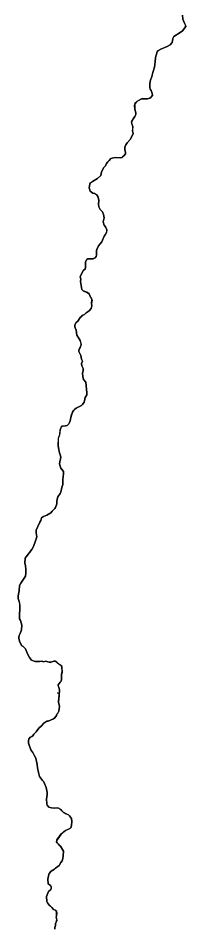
# Model space of a CAD drawing. Extents: x -74 to -34.8, y -33.8 to 5.3.
# Drawn here: x -50.742 to -50.418, y -12.096 to -10.34 of the extents above; entities that cross this region are included whole.
import ezdxf

# ---------------------------------------------------------------- set-up
doc = ezdxf.new("R2010")
doc.units = 0
doc.header["$LTSCALE"] = 2
doc.layers.add('UFEBRASIL', color=7, linetype='Continuous')

msp = doc.modelspace()

# ---------------------------------------------------------------- linework, layer by layer
at = {"layer": 'UFEBRASIL'}
for points in [[(-50.671, -12.0987), (-50.6713, -12.095), (-50.6702, -12.0912), (-50.6702, -12.088), (-50.6687, -12.0846), (-50.6673, -12.08), (-50.6684, -12.0751), (-50.6683, -12.073), (-50.6679, -12.0651), (-50.6676, -12.0646), (-50.6707, -12.0618), (-50.6741, -12.0603), (-50.677, -12.0566), (-50.6796, -12.054), (-50.6815, -12.0528), (-50.6855, -12.0475), (-50.6866, -12.0451), (-50.6871, -12.0356), (-50.6847, -12.029), (-50.6833, -12.0258), (-50.6789, -12.0219), (-50.6778, -12.0195), (-50.6787, -12.0148), (-50.6798, -12.0137), (-50.6823, -12.0125), (-50.6841, -12.0108), (-50.6845, -12.0019), (-50.6838, -11.9986), (-50.6837, -11.9956), (-50.6822, -11.9909), (-50.678, -11.9867), (-50.6717, -11.9828), (-50.6698, -11.9807), (-50.6631, -11.9756), (-50.6595, -11.9699), (-50.6568, -11.9668), (-50.6559, -11.9621), (-50.6554, -11.9571), (-50.6547, -11.948), (-50.6603, -11.9385), (-50.6624, -11.9371), (-50.6643, -11.9344), (-50.6667, -11.9321), (-50.668, -11.9301), (-50.6671, -11.926), (-50.6591, -11.9143), (-50.6507, -11.9082), (-50.6445, -11.9054), (-50.6406, -11.9027), (-50.6391, -11.8985), (-50.6385, -11.8907), (-50.6393, -11.8846), (-50.6428, -11.8799), (-50.6451, -11.8777), (-50.6491, -11.8762), (-50.6545, -11.8734), (-50.6577, -11.8701), (-50.6598, -11.8672), (-50.6654, -11.8645), (-50.6717, -11.8651), (-50.6774, -11.8644), (-50.6826, -11.8629), (-50.6863, -11.859), (-50.687, -11.8563), (-50.6872, -11.8475), (-50.6859, -11.8388), (-50.6862, -11.8348), (-50.688, -11.825), (-50.691, -11.8172), (-50.6927, -11.8142), (-50.6949, -11.8117), (-50.7006, -11.8035), (-50.7029, -11.7961), (-50.7046, -11.787), (-50.7053, -11.7807), (-50.7079, -11.7682), (-50.714, -11.7574), (-50.7178, -11.7524), (-50.722, -11.7397), (-50.722, -11.7345), (-50.7216, -11.7317), (-50.7186, -11.7279), (-50.7154, -11.7266), (-50.7136, -11.7251), (-50.7119, -11.7222), (-50.7075, -11.7174), (-50.7024, -11.7107), (-50.6967, -11.7062), (-50.6925, -11.7011), (-50.6867, -11.6971), (-50.6844, -11.6968), (-50.6741, -11.6927), (-50.6713, -11.6903), (-50.6681, -11.686), (-50.6672, -11.6836), (-50.6655, -11.6814), (-50.6637, -11.6775), (-50.6622, -11.6685), (-50.664, -11.6605), (-50.6638, -11.652), (-50.6628, -11.6469), (-50.6626, -11.6437), (-50.6623, -11.6405), (-50.6622, -11.6365), (-50.6627, -11.6344), (-50.6634, -11.6314), (-50.6645, -11.6291), (-50.6646, -11.6266), (-50.6606, -11.6219), (-50.6591, -11.6199), (-50.6582, -11.6166), (-50.6582, -11.6132), (-50.6582, -11.6067), (-50.6569, -11.6009), (-50.6575, -11.5928), (-50.6596, -11.5886), (-50.6622, -11.5879), (-50.6635, -11.5871), (-50.6672, -11.5829), (-50.6704, -11.5815), (-50.6729, -11.581), (-50.6767, -11.5823), (-50.6821, -11.5832), (-50.6845, -11.5825), (-50.6885, -11.5813), (-50.6932, -11.5824), (-50.696, -11.5815), (-50.7009, -11.5819), (-50.7093, -11.5817), (-50.716, -11.579), (-50.7203, -11.5742), (-50.7243, -11.5672), (-50.7278, -11.5575), (-50.7323, -11.5527), (-50.7347, -11.5515), (-50.7389, -11.5445), (-50.741, -11.5372), (-50.741, -11.5349), (-50.7404, -11.5317), (-50.7379, -11.528), (-50.7356, -11.5209), (-50.7348, -11.5118), (-50.7374, -11.503), (-50.7393, -11.4992), (-50.7391, -11.4714), (-50.7402, -11.4659), (-50.7421, -11.4603), (-50.7421, -11.4549), (-50.74, -11.4456), (-50.7393, -11.4354), (-50.7369, -11.4304), (-50.7281, -11.4169), (-50.727, -11.4111), (-50.7273, -11.404), (-50.7282, -11.3966), (-50.7295, -11.392), (-50.7285, -11.3826), (-50.7268, -11.3797), (-50.7155, -11.3654), (-50.7123, -11.3598), (-50.7087, -11.3489), (-50.7058, -11.3415), (-50.7073, -11.3334), (-50.7071, -11.3282), (-50.6999, -11.3131), (-50.6985, -11.31), (-50.6968, -11.3047), (-50.6931, -11.3021), (-50.6866, -11.2995), (-50.679, -11.2949), (-50.6765, -11.2917), (-50.6713, -11.2867), (-50.6701, -11.2846), (-50.6676, -11.2776), (-50.6674, -11.2724), (-50.6663, -11.2661), (-50.6653, -11.2638), (-50.6608, -11.2577), (-50.6594, -11.2549), (-50.6577, -11.246), (-50.656, -11.2402), (-50.6555, -11.23), (-50.6553, -11.2258), (-50.6549, -11.2238), (-50.6543, -11.2207), (-50.6543, -11.2186), (-50.6547, -11.215), (-50.6596, -11.2088), (-50.6618, -11.2031), (-50.662, -11.1995), (-50.6599, -11.1874), (-50.6627, -11.1766), (-50.6635, -11.1729), (-50.6647, -11.1659), (-50.6642, -11.1508), (-50.6618, -11.1435), (-50.661, -11.1347), (-50.6576, -11.1278), (-50.6563, -11.1277), (-50.6508, -11.1273), (-50.6475, -11.1266), (-50.6439, -11.1232), (-50.6426, -11.1204), (-50.6417, -11.1171), (-50.6397, -11.1076), (-50.637, -11.1005), (-50.6348, -11.097), (-50.6329, -11.0948), (-50.6301, -11.0927), (-50.6275, -11.0914), (-50.6199, -11.0876), (-50.6176, -11.0858), (-50.6164, -11.084), (-50.6146, -11.0811), (-50.6137, -11.0785), (-50.6126, -11.0726), (-50.6095, -11.0674), (-50.6094, -11.0635), (-50.6115, -11.043), (-50.6156, -11.0376), (-50.6174, -11.032), (-50.6177, -11.0255), (-50.6166, -11.0208), (-50.6165, -11.0163), (-50.6188, -11.011), (-50.6195, -11.0069), (-50.6176, -11.0024), (-50.6196, -10.9984), (-50.6211, -10.9911), (-50.6248, -10.9838), (-50.6249, -10.9814), (-50.6235, -10.9777), (-50.6221, -10.9757), (-50.6204, -10.9708), (-50.6202, -10.9689), (-50.6222, -10.9626), (-50.6239, -10.9592), (-50.6264, -10.9559), (-50.6286, -10.9519), (-50.6303, -10.9422), (-50.6318, -10.9379), (-50.6329, -10.9359), (-50.6326, -10.9319), (-50.6299, -10.9278), (-50.627, -10.925), (-50.6221, -10.9182), (-50.6196, -10.9159), (-50.6183, -10.9141), (-50.6139, -10.912), (-50.6108, -10.9086), (-50.6051, -10.905), (-50.6008, -10.9007), (-50.6, -10.8951), (-50.6004, -10.8911), (-50.5996, -10.8836), (-50.6, -10.8817), (-50.6037, -10.8756), (-50.605, -10.8725), (-50.6093, -10.8691), (-50.6167, -10.8665), (-50.619, -10.8641), (-50.6214, -10.8483), (-50.6211, -10.8437), (-50.622, -10.8394), (-50.6187, -10.8311), (-50.6156, -10.8267), (-50.6129, -10.8247), (-50.6117, -10.8215), (-50.6122, -10.8103), (-50.6091, -10.806), (-50.6072, -10.8047), (-50.5969, -10.8047), (-50.5933, -10.8027), (-50.5916, -10.8), (-50.5909, -10.7978), (-50.591, -10.7888), (-50.5902, -10.7865), (-50.5866, -10.7795), (-50.5803, -10.7722), (-50.5794, -10.7686), (-50.5762, -10.7611), (-50.5737, -10.7583), (-50.5706, -10.7525), (-50.5709, -10.7489), (-50.5733, -10.7431), (-50.5757, -10.7395), (-50.5778, -10.7334), (-50.5775, -10.7306), (-50.576, -10.7254), (-50.5769, -10.7194), (-50.5791, -10.7141), (-50.5839, -10.7093), (-50.5859, -10.7042), (-50.5867, -10.699), (-50.5862, -10.692), (-50.5876, -10.686), (-50.5895, -10.6822), (-50.5928, -10.6799), (-50.5947, -10.6784), (-50.598, -10.6777), (-50.6028, -10.6738), (-50.6043, -10.6698), (-50.6046, -10.6674), (-50.6034, -10.66), (-50.6029, -10.6582), (-50.5986, -10.6554), (-50.5886, -10.6498), (-50.5826, -10.6441), (-50.581, -10.6365), (-50.5783, -10.6322), (-50.5773, -10.6292), (-50.5736, -10.6249), (-50.5717, -10.6204), (-50.569, -10.6173), (-50.5662, -10.6152), (-50.5632, -10.6113), (-50.5607, -10.6102), (-50.5546, -10.6093), (-50.5437, -10.6099), (-50.5414, -10.6093), (-50.5403, -10.6077), (-50.5374, -10.6052), (-50.535, -10.6018), (-50.5349, -10.5997), (-50.5361, -10.5937), (-50.5357, -10.5889), (-50.534, -10.5846), (-50.5316, -10.5808), (-50.5253, -10.5737), (-50.5226, -10.5677), (-50.5197, -10.5625), (-50.521, -10.5577), (-50.5203, -10.5536), (-50.5202, -10.55), (-50.523, -10.5408), (-50.5226, -10.5389), (-50.519, -10.5341), (-50.5167, -10.5302), (-50.515, -10.526), (-50.5147, -10.5227), (-50.5169, -10.5161), (-50.517, -10.5088), (-50.5161, -10.5039), (-50.5131, -10.5012), (-50.5038, -10.4959), (-50.5004, -10.4959), (-50.4924, -10.4958), (-50.4878, -10.4946), (-50.4848, -10.4928), (-50.4824, -10.4888), (-50.4829, -10.4859), (-50.4852, -10.4799), (-50.4867, -10.4772), (-50.4877, -10.4734), (-50.4877, -10.4671), (-50.4868, -10.462), (-50.4837, -10.4529), (-50.4819, -10.4451), (-50.4786, -10.435), (-50.4771, -10.4246), (-50.4768, -10.4164), (-50.4737, -10.4049), (-50.4719, -10.4031), (-50.4663, -10.4), (-50.4544, -10.3951), (-50.4483, -10.3916), (-50.4446, -10.3869), (-50.4438, -10.3842), (-50.4435, -10.3797), (-50.4411, -10.3756), (-50.4291, -10.368), (-50.4246, -10.3646), (-50.4198, -10.3592), (-50.4181, -10.3546), (-50.4213, -10.3483), (-50.4237, -10.3419), (-50.4247, -10.3346)], [(-50.4247, -10.3346), (-50.4237, -10.3419), (-50.4213, -10.3483), (-50.4183, -10.3563), (-50.4198, -10.3592), (-50.4246, -10.3646), (-50.4291, -10.368), (-50.4411, -10.3756), (-50.4435, -10.3797), (-50.4438, -10.3842), (-50.4446, -10.3869), (-50.4483, -10.3916), (-50.4544, -10.3951), (-50.4663, -10.4), (-50.4719, -10.4031), (-50.4737, -10.4049), (-50.4768, -10.4164), (-50.4771, -10.4246), (-50.4786, -10.435), (-50.4819, -10.4451), (-50.4837, -10.4529), (-50.4868, -10.462), (-50.4879, -10.468), (-50.4877, -10.4734), (-50.4867, -10.4772), (-50.4852, -10.4799), (-50.4829, -10.4859), (-50.4826, -10.49), (-50.4848, -10.4928), (-50.4891, -10.4951), (-50.4924, -10.4958), (-50.5015, -10.4955), (-50.5038, -10.4959), (-50.5131, -10.5012), (-50.5168, -10.5055), (-50.5168, -10.5105), (-50.5169, -10.5161), (-50.5147, -10.5227), (-50.515, -10.526), (-50.5167, -10.5302), (-50.519, -10.5341), (-50.523, -10.5408), (-50.523, -10.5421), (-50.5202, -10.55), (-50.5209, -10.5544), (-50.521, -10.5577), (-50.5197, -10.5625), (-50.5222, -10.5688), (-50.5253, -10.5737), (-50.5316, -10.5808), (-50.534, -10.5846), (-50.5357, -10.5889), (-50.5361, -10.5937), (-50.5349, -10.5997), (-50.535, -10.6018), (-50.5374, -10.6052), (-50.5403, -10.6077), (-50.5414, -10.6093), (-50.5437, -10.6099), (-50.5546, -10.6093), (-50.5607, -10.6102), (-50.5632, -10.6113), (-50.5662, -10.6152), (-50.569, -10.6173), (-50.5717, -10.6204), (-50.5736, -10.6249), (-50.5773, -10.6292), (-50.5783, -10.6322), (-50.581, -10.6365), (-50.5826, -10.6441), (-50.5886, -10.6498), (-50.5986, -10.6554), (-50.6034, -10.66), (-50.6035, -10.6606), (-50.6046, -10.6674), (-50.6043, -10.6698), (-50.6028, -10.6738), (-50.598, -10.6777), (-50.5947, -10.6784), (-50.591, -10.6806), (-50.5895, -10.6822), (-50.5876, -10.686), (-50.5862, -10.692), (-50.5867, -10.699), (-50.5859, -10.7042), (-50.5839, -10.7093), (-50.5791, -10.7141), (-50.5769, -10.7194), (-50.576, -10.7254), (-50.5775, -10.7306), (-50.5778, -10.7334), (-50.5757, -10.7395), (-50.5733, -10.7431), (-50.5709, -10.7489), (-50.5711, -10.7542), (-50.5737, -10.7583), (-50.5762, -10.7611), (-50.5794, -10.7686), (-50.5803, -10.7722), (-50.5866, -10.7795), (-50.5902, -10.7865), (-50.591, -10.7888), (-50.5909, -10.7978), (-50.5916, -10.8), (-50.5933, -10.8027), (-50.5977, -10.8047), (-50.6072, -10.8047), (-50.6091, -10.806), (-50.6122, -10.8103), (-50.6117, -10.8215), (-50.6129, -10.8247), (-50.6156, -10.8267), (-50.6187, -10.8311), (-50.622, -10.8394), (-50.6211, -10.8437), (-50.6214, -10.8483), (-50.619, -10.8641), (-50.6167, -10.8665), (-50.6081, -10.87), (-50.605, -10.8725), (-50.6037, -10.8756), (-50.5996, -10.8836), (-50.5994, -10.8845), (-50.6004, -10.8911), (-50.6, -10.8951), (-50.6008, -10.9007), (-50.6051, -10.905), (-50.6108, -10.9086), (-50.6139, -10.912), (-50.6183, -10.9141), (-50.6196, -10.9159), (-50.6221, -10.9182), (-50.627, -10.925), (-50.6299, -10.9278), (-50.6326, -10.9319), (-50.6329, -10.9359), (-50.6318, -10.9379), (-50.6303, -10.9422), (-50.6286, -10.9519), (-50.6258, -10.9571), (-50.6239, -10.9592), (-50.6222, -10.9626), (-50.6204, -10.9708), (-50.6208, -10.9717), (-50.6221, -10.9757), (-50.6235, -10.9777), (-50.6249, -10.9814), (-50.6248, -10.9838), (-50.6211, -10.9911), (-50.6196, -10.9984), (-50.6176, -11.0024), (-50.6195, -11.0069), (-50.6188, -11.011), (-50.6165, -11.0163), (-50.6166, -11.0208), (-50.6177, -11.0255), (-50.6174, -11.032), (-50.6156, -11.0376), (-50.6115, -11.043), (-50.6094, -11.0635), (-50.6095, -11.0674), (-50.6126, -11.0726), (-50.6137, -11.0785), (-50.6146, -11.0811), (-50.6164, -11.084), (-50.6176, -11.0858), (-50.6199, -11.0876), (-50.6275, -11.0914), (-50.6301, -11.0927), (-50.6329, -11.0948), (-50.6348, -11.097), (-50.637, -11.1005), (-50.6398, -11.1083), (-50.6417, -11.1171), (-50.6426, -11.1204), (-50.6439, -11.1232), (-50.6475, -11.1266), (-50.6508, -11.1273), (-50.6576, -11.1278), (-50.6587, -11.1288), (-50.661, -11.1347), (-50.6619, -11.1444), (-50.6645, -11.1516), (-50.6647, -11.1659), (-50.6635, -11.1729), (-50.6627, -11.1766), (-50.6599, -11.1874), (-50.662, -11.1995), (-50.6618, -11.2031), (-50.6596, -11.2088), (-50.6547, -11.215), (-50.6543, -11.2186), (-50.6543, -11.2207), (-50.6549, -11.2238), (-50.6553, -11.2258), (-50.6555, -11.23), (-50.656, -11.2402), (-50.6577, -11.246), (-50.6594, -11.2549), (-50.6608, -11.2577), (-50.6653, -11.2638), (-50.6663, -11.2661), (-50.6674, -11.2724), (-50.6676, -11.2776), (-50.6701, -11.2846), (-50.6713, -11.2867), (-50.6765, -11.2917), (-50.679, -11.2949), (-50.6866, -11.2995), (-50.6931, -11.3021), (-50.6968, -11.3047), (-50.6985, -11.31), (-50.6999, -11.3131), (-50.7071, -11.3282), (-50.7073, -11.3334), (-50.7058, -11.3415), (-50.7087, -11.3489), (-50.7123, -11.3598), (-50.7155, -11.3654), (-50.7268, -11.3797), (-50.7285, -11.3826), (-50.7295, -11.392), (-50.7282, -11.3966), (-50.7273, -11.404), (-50.727, -11.4111), (-50.7281, -11.4169), (-50.7369, -11.4304), (-50.7393, -11.4354), (-50.74, -11.4456), (-50.7421, -11.4549), (-50.7421, -11.4603), (-50.7402, -11.4659), (-50.7388, -11.4729), (-50.7393, -11.4992), (-50.7374, -11.503), (-50.7348, -11.5118), (-50.7356, -11.5209), (-50.7379, -11.528), (-50.7404, -11.5317), (-50.741, -11.5349), (-50.741, -11.5372), (-50.7389, -11.5445), (-50.7347, -11.5515), (-50.7323, -11.5527), (-50.7278, -11.5575), (-50.7243, -11.5672), (-50.7203, -11.5742), (-50.716, -11.579), (-50.7093, -11.5817), (-50.7009, -11.5819), (-50.696, -11.5815), (-50.6932, -11.5824), (-50.6885, -11.5813), (-50.6845, -11.5825), (-50.6805, -11.5836), (-50.6767, -11.5823), (-50.6729, -11.581), (-50.6701, -11.5816), (-50.6672, -11.5829), (-50.6622, -11.5879), (-50.6596, -11.5886), (-50.6586, -11.5898), (-50.6575, -11.5928), (-50.6573, -11.6028), (-50.6582, -11.6067), (-50.6582, -11.6132), (-50.6582, -11.6166), (-50.6591, -11.6201), (-50.6606, -11.6219), (-50.6646, -11.6266), (-50.6645, -11.6291), (-50.6634, -11.6314), (-50.6627, -11.6344), (-50.6622, -11.6365), (-50.6623, -11.6405), (-50.6626, -11.6437), (-50.666, -11.6426), (-50.6626, -11.6437), (-50.6628, -11.6469), (-50.6634, -11.6537), (-50.664, -11.6605), (-50.6622, -11.6685), (-50.6637, -11.6775), (-50.6655, -11.6814), (-50.6672, -11.6836), (-50.6681, -11.686), (-50.6713, -11.6903), (-50.6741, -11.6927), (-50.6844, -11.6968), (-50.6867, -11.6971), (-50.6925, -11.7011), (-50.6967, -11.7062), (-50.7024, -11.7107), (-50.7075, -11.7174), (-50.7119, -11.7222), (-50.7136, -11.7251), (-50.7154, -11.7266), (-50.7194, -11.7289), (-50.7216, -11.7317), (-50.722, -11.7345), (-50.722, -11.7397), (-50.7178, -11.7524), (-50.7136, -11.758), (-50.7079, -11.7682), (-50.7053, -11.7807), (-50.7046, -11.787), (-50.7029, -11.7961), (-50.7006, -11.8035), (-50.6949, -11.8117), (-50.6927, -11.8142), (-50.691, -11.8172), (-50.688, -11.825), (-50.6862, -11.8348), (-50.6859, -11.8388), (-50.6872, -11.8475), (-50.687, -11.8563), (-50.6863, -11.859), (-50.6826, -11.8629), (-50.6774, -11.8644), (-50.6717, -11.8651), (-50.6654, -11.8645), (-50.6598, -11.8672), (-50.6577, -11.8701), (-50.6545, -11.8734), (-50.6473, -11.8765), (-50.6451, -11.8777), (-50.6428, -11.8799), (-50.6393, -11.8846), (-50.6385, -11.8907), (-50.6391, -11.8985), (-50.6406, -11.9027), (-50.6445, -11.9054), (-50.6507, -11.9082), (-50.6593, -11.9151), (-50.6679, -11.9278), (-50.668, -11.9301), (-50.6667, -11.9321), (-50.6643, -11.9344), (-50.6624, -11.9371), (-50.6603, -11.9385), (-50.6547, -11.948), (-50.6554, -11.9571), (-50.6559, -11.9621), (-50.6568, -11.9668), (-50.6595, -11.9699), (-50.6631, -11.9756), (-50.6698, -11.9807), (-50.6717, -11.9828), (-50.678, -11.9867), (-50.6822, -11.9909), (-50.6837, -11.9956), (-50.6838, -11.9986), (-50.6845, -12.0019), (-50.6841, -12.0108), (-50.6823, -12.0125), (-50.6787, -12.0148), (-50.678, -12.0161), (-50.6786, -12.0202), (-50.68, -12.0234), (-50.6833, -12.0258), (-50.6847, -12.029), (-50.6871, -12.0356), (-50.6866, -12.0451), (-50.6855, -12.0475), (-50.6815, -12.0528), (-50.6796, -12.054), (-50.677, -12.0566), (-50.6741, -12.0603), (-50.6707, -12.0618), (-50.6679, -12.0651), (-50.6675, -12.0667), (-50.6683, -12.073), (-50.6684, -12.0751), (-50.6674, -12.0817), (-50.6695, -12.0859), (-50.6702, -12.088), (-50.6702, -12.0912), (-50.6713, -12.095), (-50.671, -12.0987)]]:
    msp.add_lwpolyline(points, dxfattribs=at)

doc.saveas('drawing.dxf')
